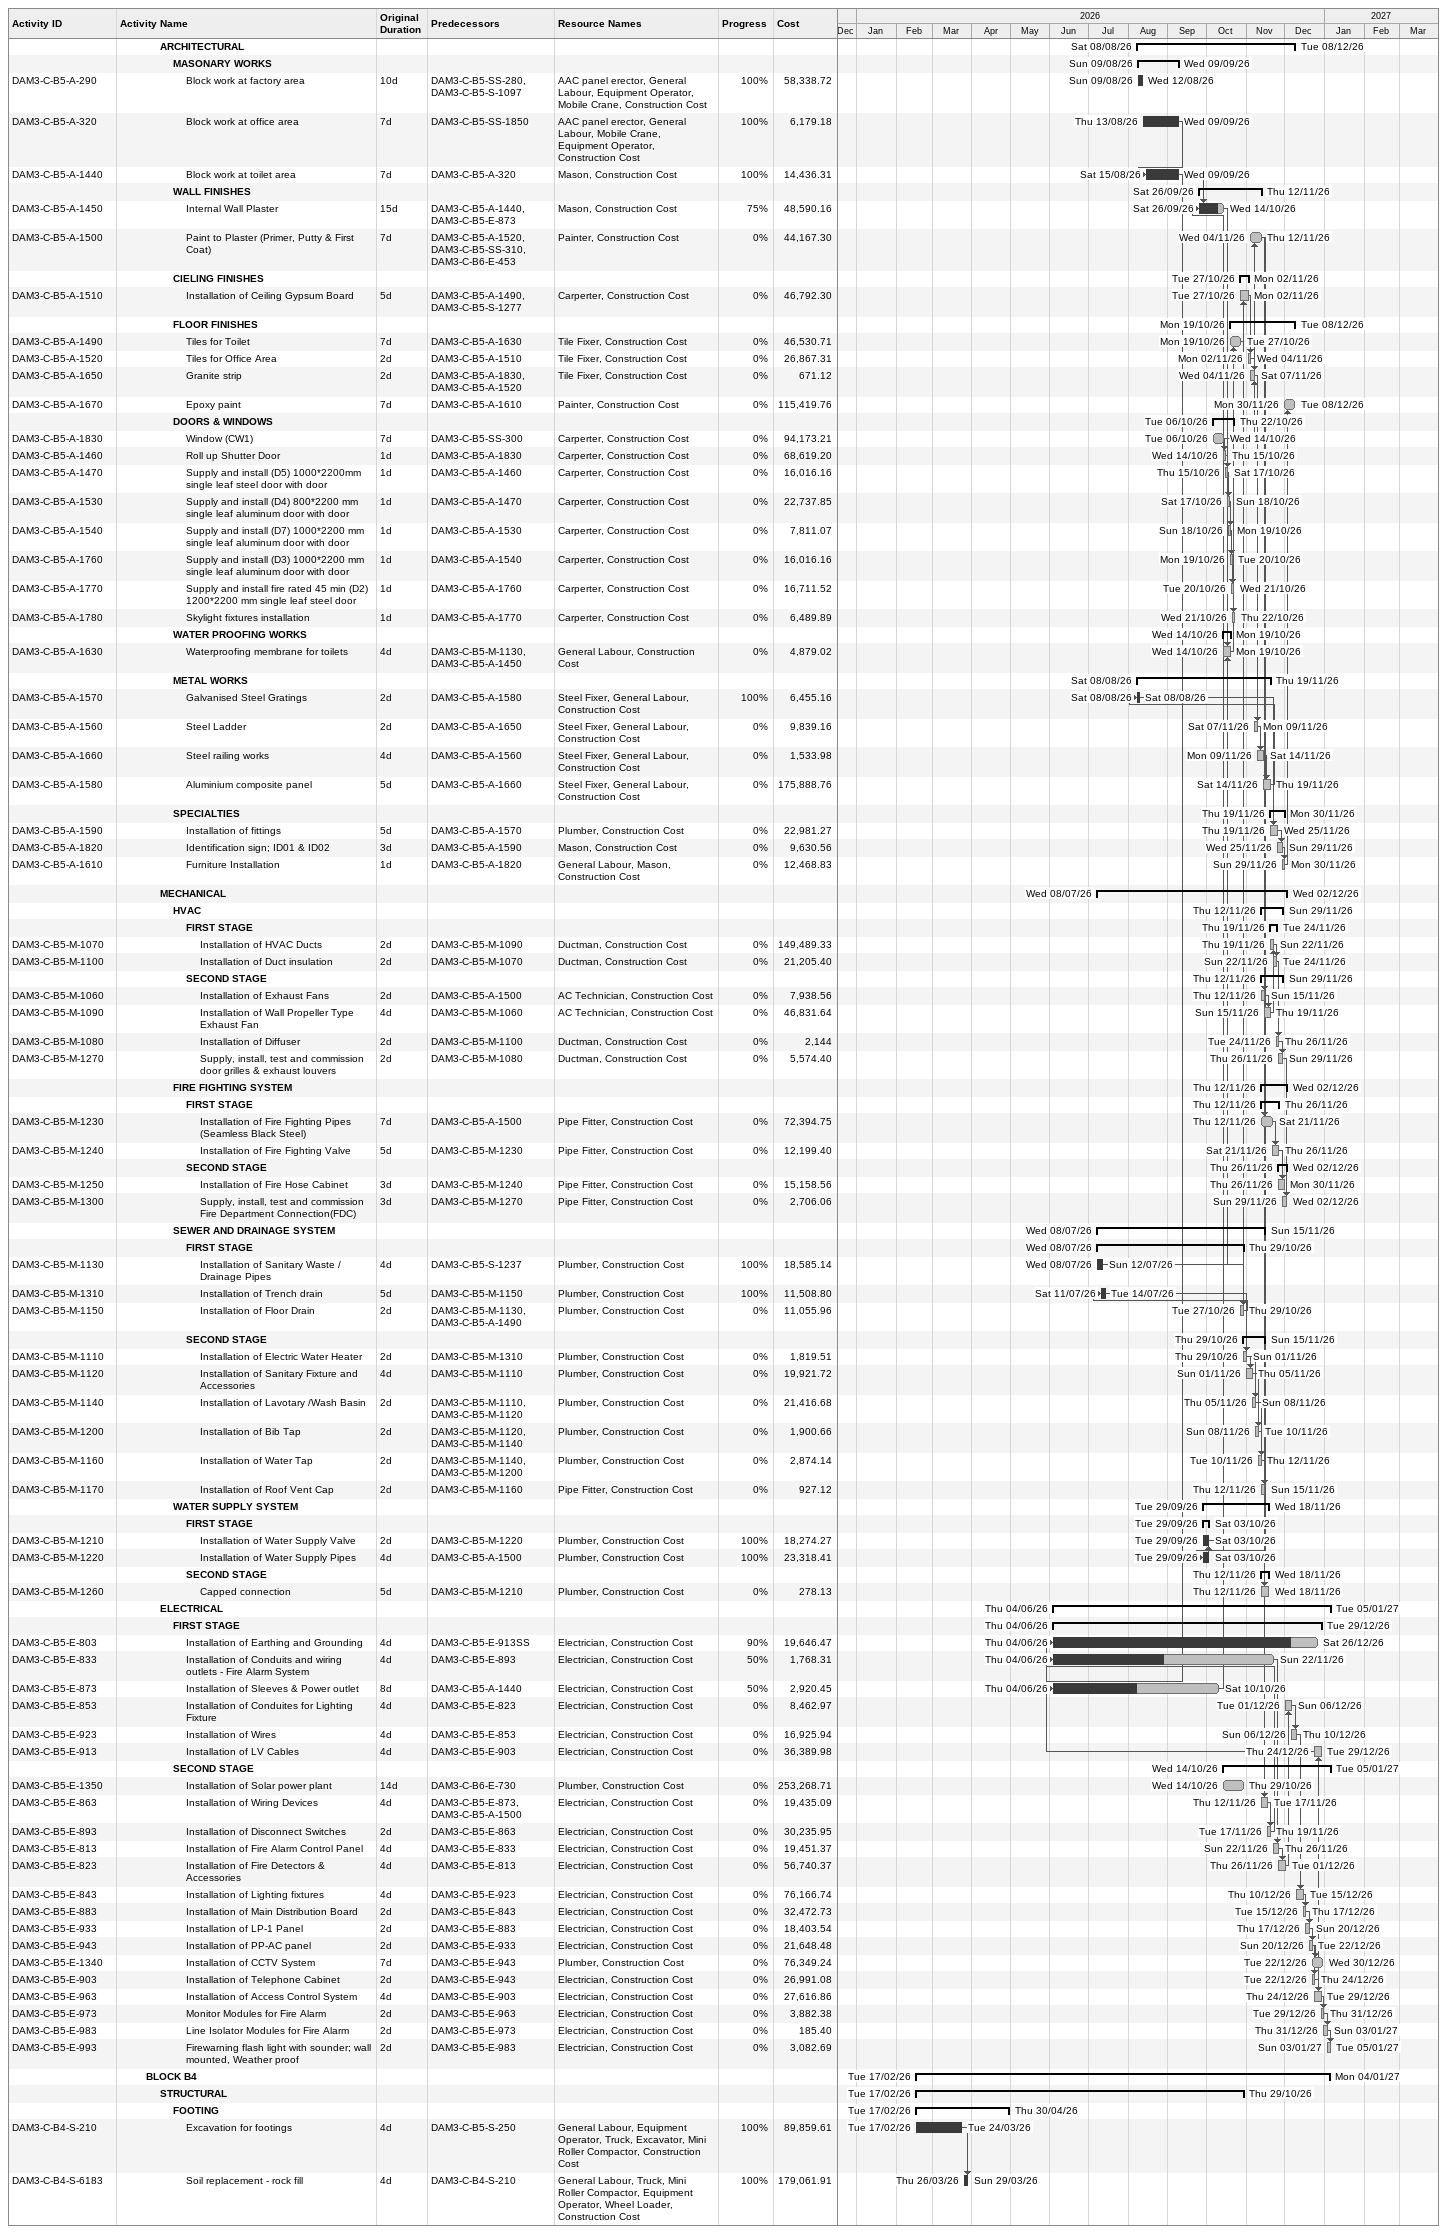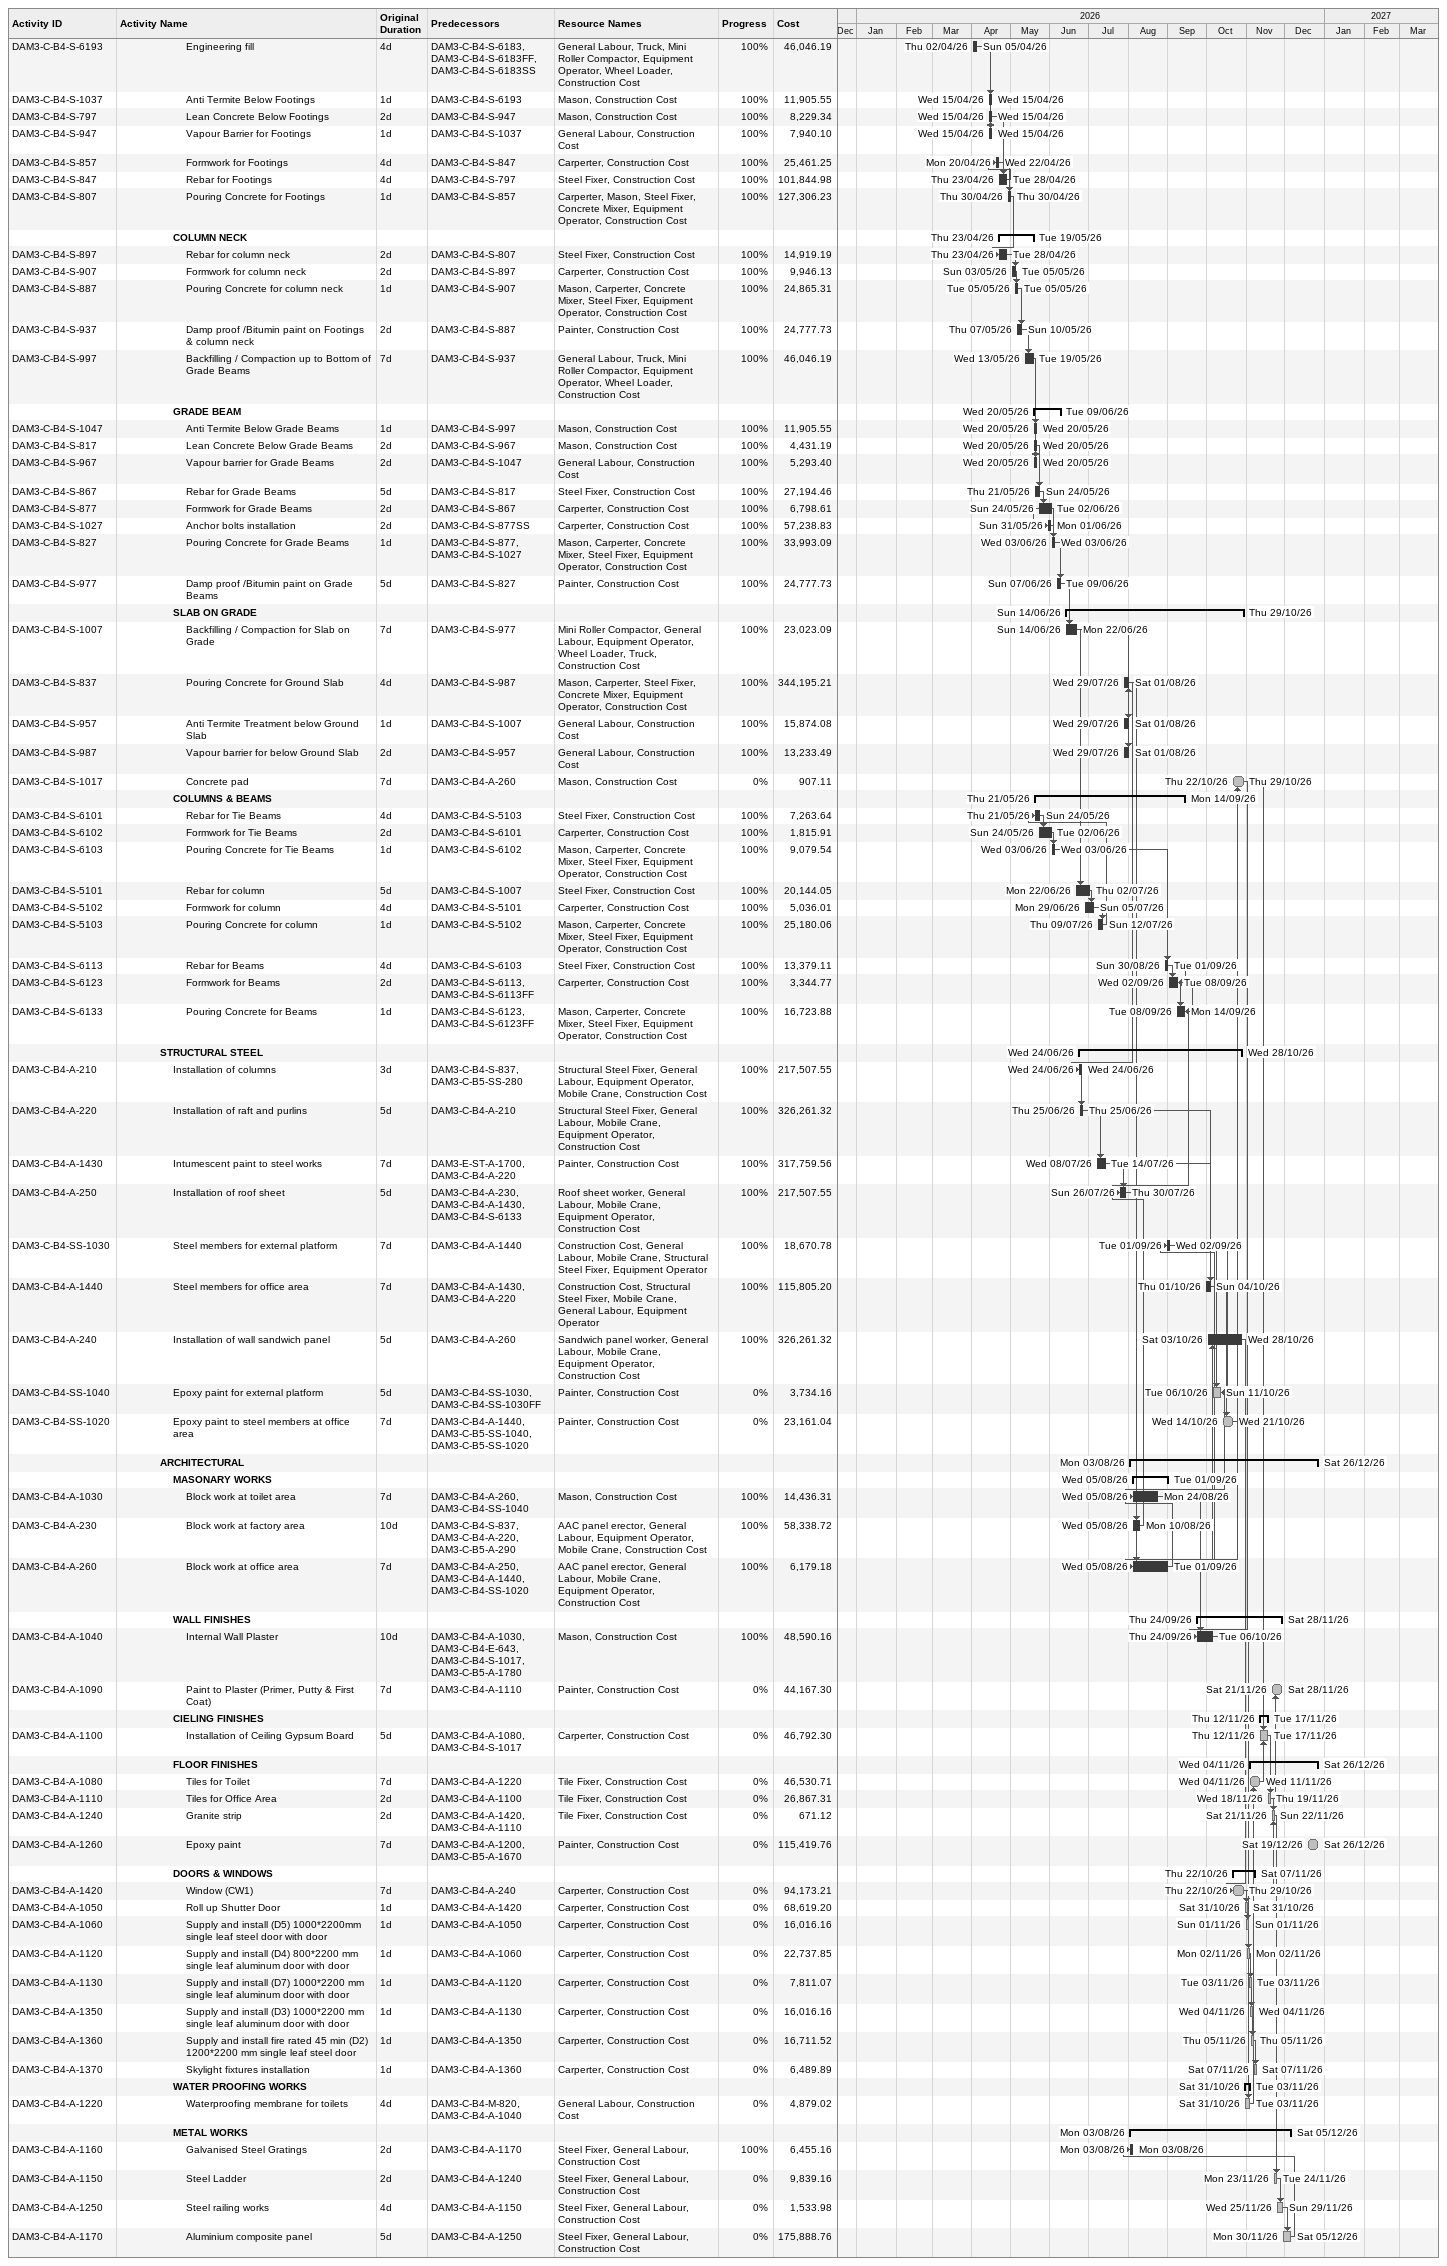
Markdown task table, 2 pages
| ID | Level | Task | Original duration | Start | Finish | Predecessors | Resources | % complete | Cost |
|---|---|---|---|---|---|---|---|---|---|
|  | 4 | **ARCHITECTURAL** |  | 2026-08-08 | 2026-12-08 |  |  |  |  |
|  | 5 | **MASONARY WORKS** |  | 2026-08-09 | 2026-09-09 |  |  |  |  |
| DAM3-C-B5-A-290 | 6 | Block work at factory area | 10d | 2026-08-09 | 2026-08-12 | DAM3-C-B5-SS-280, DAM3-C-B5-S-1097 | AAC panel erector, General Labour, Equipment Operator, Mobile Crane, Construction Cost | 100 | 58338.72 |
| DAM3-C-B5-A-320 | 6 | Block work at office area | 7d | 2026-08-13 | 2026-09-09 | DAM3-C-B5-SS-1850 | AAC panel erector, General Labour, Mobile Crane, Equipment Operator, Construction Cost | 100 | 6179.18 |
| DAM3-C-B5-A-1440 | 6 | Block work at toilet area | 7d | 2026-08-15 | 2026-09-09 | DAM3-C-B5-A-320 | Mason, Construction Cost | 100 | 14436.31 |
|  | 5 | **WALL FINISHES** |  | 2026-09-26 | 2026-11-12 |  |  |  |  |
| DAM3-C-B5-A-1450 | 6 | Internal Wall Plaster | 15d | 2026-09-26 | 2026-10-14 | DAM3-C-B5-A-1440, DAM3-C-B5-E-873 | Mason, Construction Cost | 75 | 48590.16 |
| DAM3-C-B5-A-1500 | 6 | Paint to Plaster (Primer, Putty & First Coat) | 7d | 2026-11-04 | 2026-11-12 | DAM3-C-B5-A-1520, DAM3-C-B5-SS-310, DAM3-C-B6-E-453 | Painter, Construction Cost | 0 | 44167.30 |
|  | 5 | **CIELING FINISHES** |  | 2026-10-27 | 2026-11-02 |  |  |  |  |
| DAM3-C-B5-A-1510 | 6 | Installation of Ceiling Gypsum Board | 5d | 2026-10-27 | 2026-11-02 | DAM3-C-B5-A-1490, DAM3-C-B5-S-1277 | Carperter, Construction Cost | 0 | 46792.30 |
|  | 5 | **FLOOR FINISHES** |  | 2026-10-19 | 2026-12-08 |  |  |  |  |
| DAM3-C-B5-A-1490 | 6 | Tiles for Toilet | 7d | 2026-10-19 | 2026-10-27 | DAM3-C-B5-A-1630 | Tile Fixer, Construction Cost | 0 | 46530.71 |
| DAM3-C-B5-A-1520 | 6 | Tiles for Office Area | 2d | 2026-11-02 | 2026-11-04 | DAM3-C-B5-A-1510 | Tile Fixer, Construction Cost | 0 | 26867.31 |
| DAM3-C-B5-A-1650 | 6 | Granite strip | 2d | 2026-11-04 | 2026-11-07 | DAM3-C-B5-A-1830, DAM3-C-B5-A-1520 | Tile Fixer, Construction Cost | 0 | 671.12 |
| DAM3-C-B5-A-1670 | 6 | Epoxy paint | 7d | 2026-11-30 | 2026-12-08 | DAM3-C-B5-A-1610 | Painter, Construction Cost | 0 | 115419.76 |
|  | 5 | **DOORS & WINDOWS** |  | 2026-10-06 | 2026-10-22 |  |  |  |  |
| DAM3-C-B5-A-1830 | 6 | Window (CW1) | 7d | 2026-10-06 | 2026-10-14 | DAM3-C-B5-SS-300 | Carperter, Construction Cost | 0 | 94173.21 |
| DAM3-C-B5-A-1460 | 6 | Roll up Shutter Door | 1d | 2026-10-14 | 2026-10-15 | DAM3-C-B5-A-1830 | Carperter, Construction Cost | 0 | 68619.20 |
| DAM3-C-B5-A-1470 | 6 | Supply and install (D5) 1000*2200mm single leaf steel door with door | 1d | 2026-10-15 | 2026-10-17 | DAM3-C-B5-A-1460 | Carperter, Construction Cost | 0 | 16016.16 |
| DAM3-C-B5-A-1530 | 6 | Supply and install (D4) 800*2200 mm single leaf aluminum door with door | 1d | 2026-10-17 | 2026-10-18 | DAM3-C-B5-A-1470 | Carperter, Construction Cost | 0 | 22737.85 |
| DAM3-C-B5-A-1540 | 6 | Supply and install (D7) 1000*2200 mm single leaf aluminum door with door | 1d | 2026-10-18 | 2026-10-19 | DAM3-C-B5-A-1530 | Carperter, Construction Cost | 0 | 7811.07 |
| DAM3-C-B5-A-1760 | 6 | Supply and install (D3) 1000*2200 mm single leaf aluminum door with door | 1d | 2026-10-19 | 2026-10-20 | DAM3-C-B5-A-1540 | Carperter, Construction Cost | 0 | 16016.16 |
| DAM3-C-B5-A-1770 | 6 | Supply and install fire rated 45 min (D2) 1200*2200 mm single leaf steel door | 1d | 2026-10-20 | 2026-10-21 | DAM3-C-B5-A-1760 | Carperter, Construction Cost | 0 | 16711.52 |
| DAM3-C-B5-A-1780 | 6 | Skylight fixtures installation | 1d | 2026-10-21 | 2026-10-22 | DAM3-C-B5-A-1770 | Carperter, Construction Cost | 0 | 6489.89 |
|  | 5 | **WATER PROOFING WORKS** |  | 2026-10-14 | 2026-10-19 |  |  |  |  |
| DAM3-C-B5-A-1630 | 6 | Waterproofing membrane for toilets | 4d | 2026-10-14 | 2026-10-19 | DAM3-C-B5-M-1130, DAM3-C-B5-A-1450 | General Labour, Construction Cost | 0 | 4879.02 |
|  | 5 | **METAL WORKS** |  | 2026-08-08 | 2026-11-19 |  |  |  |  |
| DAM3-C-B5-A-1570 | 6 | Galvanised Steel Gratings | 2d | 2026-08-08 | 2026-08-08 | DAM3-C-B5-A-1580 | Steel Fixer, General Labour, Construction Cost | 100 | 6455.16 |
| DAM3-C-B5-A-1560 | 6 | Steel Ladder | 2d | 2026-11-07 | 2026-11-09 | DAM3-C-B5-A-1650 | Steel Fixer, General Labour, Construction Cost | 0 | 9839.16 |
| DAM3-C-B5-A-1660 | 6 | Steel railing works | 4d | 2026-11-09 | 2026-11-14 | DAM3-C-B5-A-1560 | Steel Fixer, General Labour, Construction Cost | 0 | 1533.98 |
| DAM3-C-B5-A-1580 | 6 | Aluminium composite panel | 5d | 2026-11-14 | 2026-11-19 | DAM3-C-B5-A-1660 | Steel Fixer, General Labour, Construction Cost | 0 | 175888.76 |
|  | 5 | **SPECIALTIES** |  | 2026-11-19 | 2026-11-30 |  |  |  |  |
| DAM3-C-B5-A-1590 | 6 | Installation of fittings | 5d | 2026-11-19 | 2026-11-25 | DAM3-C-B5-A-1570 | Plumber, Construction Cost | 0 | 22981.27 |
| DAM3-C-B5-A-1820 | 6 | Identification sign; ID01 & ID02 | 3d | 2026-11-25 | 2026-11-29 | DAM3-C-B5-A-1590 | Mason, Construction Cost | 0 | 9630.56 |
| DAM3-C-B5-A-1610 | 6 | Furniture Installation | 1d | 2026-11-29 | 2026-11-30 | DAM3-C-B5-A-1820 | General Labour, Mason, Construction Cost | 0 | 12468.83 |
|  | 4 | **MECHANICAL** |  | 2026-07-08 | 2026-12-02 |  |  |  |  |
|  | 5 | **HVAC** |  | 2026-11-12 | 2026-11-29 |  |  |  |  |
|  | 6 | **FIRST STAGE** |  | 2026-11-19 | 2026-11-24 |  |  |  |  |
| DAM3-C-B5-M-1070 | 7 | Installation of HVAC Ducts | 2d | 2026-11-19 | 2026-11-22 | DAM3-C-B5-M-1090 | Ductman, Construction Cost | 0 | 149489.33 |
| DAM3-C-B5-M-1100 | 7 | Installation of Duct insulation | 2d | 2026-11-22 | 2026-11-24 | DAM3-C-B5-M-1070 | Ductman, Construction Cost | 0 | 21205.40 |
|  | 6 | **SECOND STAGE** |  | 2026-11-12 | 2026-11-29 |  |  |  |  |
| DAM3-C-B5-M-1060 | 7 | Installation of Exhaust Fans | 2d | 2026-11-12 | 2026-11-15 | DAM3-C-B5-A-1500 | AC Technician, Construction Cost | 0 | 7938.56 |
| DAM3-C-B5-M-1090 | 7 | Installation of Wall Propeller Type Exhaust Fan | 4d | 2026-11-15 | 2026-11-19 | DAM3-C-B5-M-1060 | AC Technician, Construction Cost | 0 | 46831.64 |
| DAM3-C-B5-M-1080 | 7 | Installation of Diffuser | 2d | 2026-11-24 | 2026-11-26 | DAM3-C-B5-M-1100 | Ductman, Construction Cost | 0 | 2144 |
| DAM3-C-B5-M-1270 | 7 | Supply, install, test and commission door grilles & exhaust louvers | 2d | 2026-11-26 | 2026-11-29 | DAM3-C-B5-M-1080 | Ductman, Construction Cost | 0 | 5574.40 |
|  | 5 | **FIRE FIGHTING SYSTEM** |  | 2026-11-12 | 2026-12-02 |  |  |  |  |
|  | 6 | **FIRST STAGE** |  | 2026-11-12 | 2026-11-26 |  |  |  |  |
| DAM3-C-B5-M-1230 | 7 | Installation of Fire Fighting Pipes (Seamless Black Steel) | 7d | 2026-11-12 | 2026-11-21 | DAM3-C-B5-A-1500 | Pipe Fitter, Construction Cost | 0 | 72394.75 |
| DAM3-C-B5-M-1240 | 7 | Installation of Fire Fighting Valve | 5d | 2026-11-21 | 2026-11-26 | DAM3-C-B5-M-1230 | Pipe Fitter, Construction Cost | 0 | 12199.40 |
|  | 6 | **SECOND STAGE** |  | 2026-11-26 | 2026-12-02 |  |  |  |  |
| DAM3-C-B5-M-1250 | 7 | Installation of Fire Hose Cabinet | 3d | 2026-11-26 | 2026-11-30 | DAM3-C-B5-M-1240 | Pipe Fitter, Construction Cost | 0 | 15158.56 |
| DAM3-C-B5-M-1300 | 7 | Supply, install, test and commission Fire Department Connection(FDC) | 3d | 2026-11-29 | 2026-12-02 | DAM3-C-B5-M-1270 | Pipe Fitter, Construction Cost | 0 | 2706.06 |
|  | 5 | **SEWER AND DRAINAGE SYSTEM** |  | 2026-07-08 | 2026-11-15 |  |  |  |  |
|  | 6 | **FIRST STAGE** |  | 2026-07-08 | 2026-10-29 |  |  |  |  |
| DAM3-C-B5-M-1130 | 7 | Installation of Sanitary Waste / Drainage Pipes | 4d | 2026-07-08 | 2026-07-12 | DAM3-C-B5-S-1237 | Plumber, Construction Cost | 100 | 18585.14 |
| DAM3-C-B5-M-1310 | 7 | Installation of Trench drain | 5d | 2026-07-11 | 2026-07-14 | DAM3-C-B5-M-1150 | Plumber, Construction Cost | 100 | 11508.80 |
| DAM3-C-B5-M-1150 | 7 | Installation of Floor Drain | 2d | 2026-10-27 | 2026-10-29 | DAM3-C-B5-M-1130, DAM3-C-B5-A-1490 | Plumber, Construction Cost | 0 | 11055.96 |
|  | 6 | **SECOND STAGE** |  | 2026-10-29 | 2026-11-15 |  |  |  |  |
| DAM3-C-B5-M-1110 | 7 | Installation of Electric Water Heater | 2d | 2026-10-29 | 2026-11-01 | DAM3-C-B5-M-1310 | Plumber, Construction Cost | 0 | 1819.51 |
| DAM3-C-B5-M-1120 | 7 | Installation of Sanitary Fixture and Accessories | 4d | 2026-11-01 | 2026-11-05 | DAM3-C-B5-M-1110 | Plumber, Construction Cost | 0 | 19921.72 |
| DAM3-C-B5-M-1140 | 7 | Installation of Lavotary /Wash Basin | 2d | 2026-11-05 | 2026-11-08 | DAM3-C-B5-M-1110, DAM3-C-B5-M-1120 | Plumber, Construction Cost | 0 | 21416.68 |
| DAM3-C-B5-M-1200 | 7 | Installation of Bib Tap | 2d | 2026-11-08 | 2026-11-10 | DAM3-C-B5-M-1120, DAM3-C-B5-M-1140 | Plumber, Construction Cost | 0 | 1900.66 |
| DAM3-C-B5-M-1160 | 7 | Installation of Water Tap | 2d | 2026-11-10 | 2026-11-12 | DAM3-C-B5-M-1140, DAM3-C-B5-M-1200 | Plumber, Construction Cost | 0 | 2874.14 |
| DAM3-C-B5-M-1170 | 7 | Installation of Roof Vent Cap | 2d | 2026-11-12 | 2026-11-15 | DAM3-C-B5-M-1160 | Pipe Fitter, Construction Cost | 0 | 927.12 |
|  | 5 | **WATER SUPPLY SYSTEM** |  | 2026-09-29 | 2026-11-18 |  |  |  |  |
|  | 6 | **FIRST STAGE** |  | 2026-09-29 | 2026-10-03 |  |  |  |  |
| DAM3-C-B5-M-1210 | 7 | Installation of Water Supply Valve | 2d | 2026-09-29 | 2026-10-03 | DAM3-C-B5-M-1220 | Plumber, Construction Cost | 100 | 18274.27 |
| DAM3-C-B5-M-1220 | 7 | Installation of Water Supply Pipes | 4d | 2026-09-29 | 2026-10-03 | DAM3-C-B5-A-1500 | Plumber, Construction Cost | 100 | 23318.41 |
|  | 6 | **SECOND STAGE** |  | 2026-11-12 | 2026-11-18 |  |  |  |  |
| DAM3-C-B5-M-1260 | 7 | Capped connection | 5d | 2026-11-12 | 2026-11-18 | DAM3-C-B5-M-1210 | Plumber, Construction Cost | 0 | 278.13 |
|  | 4 | **ELECTRICAL** |  | 2026-06-04 | 2027-01-05 |  |  |  |  |
|  | 5 | **FIRST STAGE** |  | 2026-06-04 | 2026-12-29 |  |  |  |  |
| DAM3-C-B5-E-803 | 6 | Installation of Earthing and Grounding | 4d | 2026-06-04 | 2026-12-26 | DAM3-C-B5-E-913SS | Electrician, Construction Cost | 90 | 19646.47 |
| DAM3-C-B5-E-833 | 6 | Installation of Conduits and wiring outlets - Fire Alarm System | 4d | 2026-06-04 | 2026-11-22 | DAM3-C-B5-E-893 | Electrician, Construction Cost | 50 | 1768.31 |
| DAM3-C-B5-E-873 | 6 | Installation of Sleeves & Power outlet | 8d | 2026-06-04 | 2026-10-10 | DAM3-C-B5-A-1440 | Electrician, Construction Cost | 50 | 2920.45 |
| DAM3-C-B5-E-853 | 6 | Installation of Conduites for Lighting Fixture | 4d | 2026-12-01 | 2026-12-06 | DAM3-C-B5-E-823 | Electrician, Construction Cost | 0 | 8462.97 |
| DAM3-C-B5-E-923 | 6 | Installation of Wires | 4d | 2026-12-06 | 2026-12-10 | DAM3-C-B5-E-853 | Electrician, Construction Cost | 0 | 16925.94 |
| DAM3-C-B5-E-913 | 6 | Installation of LV Cables | 4d | 2026-12-24 | 2026-12-29 | DAM3-C-B5-E-903 | Electrician, Construction Cost | 0 | 36389.98 |
|  | 5 | **SECOND STAGE** |  | 2026-10-14 | 2027-01-05 |  |  |  |  |
| DAM3-C-B5-E-1350 | 6 | Installation of Solar power plant | 14d | 2026-10-14 | 2026-10-29 | DAM3-C-B6-E-730 | Plumber, Construction Cost | 0 | 253268.71 |
| DAM3-C-B5-E-863 | 6 | Installation of Wiring Devices | 4d | 2026-11-12 | 2026-11-17 | DAM3-C-B5-E-873, DAM3-C-B5-A-1500 | Electrician, Construction Cost | 0 | 19435.09 |
| DAM3-C-B5-E-893 | 6 | Installation of Disconnect Switches | 2d | 2026-11-17 | 2026-11-19 | DAM3-C-B5-E-863 | Electrician, Construction Cost | 0 | 30235.95 |
| DAM3-C-B5-E-813 | 6 | Installation of Fire Alarm Control Panel | 4d | 2026-11-22 | 2026-11-26 | DAM3-C-B5-E-833 | Electrician, Construction Cost | 0 | 19451.37 |
| DAM3-C-B5-E-823 | 6 | Installation of Fire Detectors & Accessories | 4d | 2026-11-26 | 2026-12-01 | DAM3-C-B5-E-813 | Electrician, Construction Cost | 0 | 56740.37 |
| DAM3-C-B5-E-843 | 6 | Installation of Lighting fixtures | 4d | 2026-12-10 | 2026-12-15 | DAM3-C-B5-E-923 | Electrician, Construction Cost | 0 | 76166.74 |
| DAM3-C-B5-E-883 | 6 | Installation of Main Distribution Board | 2d | 2026-12-15 | 2026-12-17 | DAM3-C-B5-E-843 | Electrician, Construction Cost | 0 | 32472.73 |
| DAM3-C-B5-E-933 | 6 | Installation of LP-1 Panel | 2d | 2026-12-17 | 2026-12-20 | DAM3-C-B5-E-883 | Electrician, Construction Cost | 0 | 18403.54 |
| DAM3-C-B5-E-943 | 6 | Installation of PP-AC panel | 2d | 2026-12-20 | 2026-12-22 | DAM3-C-B5-E-933 | Electrician, Construction Cost | 0 | 21648.48 |
| DAM3-C-B5-E-1340 | 6 | Installation of CCTV System | 7d | 2026-12-22 | 2026-12-30 | DAM3-C-B5-E-943 | Plumber, Construction Cost | 0 | 76349.24 |
| DAM3-C-B5-E-903 | 6 | Installation of Telephone Cabinet | 2d | 2026-12-22 | 2026-12-24 | DAM3-C-B5-E-943 | Electrician, Construction Cost | 0 | 26991.08 |
| DAM3-C-B5-E-963 | 6 | Installation of Access Control System | 4d | 2026-12-24 | 2026-12-29 | DAM3-C-B5-E-903 | Electrician, Construction Cost | 0 | 27616.86 |
| DAM3-C-B5-E-973 | 6 | Monitor Modules for Fire Alarm | 2d | 2026-12-29 | 2026-12-31 | DAM3-C-B5-E-963 | Electrician, Construction Cost | 0 | 3882.38 |
| DAM3-C-B5-E-983 | 6 | Line Isolator Modules for Fire Alarm | 2d | 2026-12-31 | 2027-01-03 | DAM3-C-B5-E-973 | Electrician, Construction Cost | 0 | 185.40 |
| DAM3-C-B5-E-993 | 6 | Firewarning flash light with sounder; wall mounted, Weather proof | 2d | 2027-01-03 | 2027-01-05 | DAM3-C-B5-E-983 | Electrician, Construction Cost | 0 | 3082.69 |
|  | 3 | **BLOCK B4** |  | 2026-02-17 | 2027-01-04 |  |  |  |  |
|  | 4 | **STRUCTURAL** |  | 2026-02-17 | 2026-10-29 |  |  |  |  |
|  | 5 | **FOOTING** |  | 2026-02-17 | 2026-04-30 |  |  |  |  |
| DAM3-C-B4-S-210 | 6 | Excavation for footings | 4d | 2026-02-17 | 2026-03-24 | DAM3-C-B5-S-250 | General Labour, Equipment Operator, Truck, Excavator, Mini Roller Compactor, Construction Cost | 100 | 89859.61 |
| DAM3-C-B4-S-6183 | 6 | Soil replacement - rock fill | 4d | 2026-03-26 | 2026-03-29 | DAM3-C-B4-S-210 | General Labour, Truck, Mini Roller Compactor, Equipment Operator, Wheel Loader, Construction Cost | 100 | 179061.91 |
| DAM3-C-B4-S-6193 | 6 | Engineering fill | 4d | 2026-04-02 | 2026-04-05 | DAM3-C-B4-S-6183, DAM3-C-B4-S-6183FF, DAM3-C-B4-S-6183SS | General Labour, Truck, Mini Roller Compactor, Equipment Operator, Wheel Loader, Construction Cost | 100 | 46046.19 |
| DAM3-C-B4-S-1037 | 6 | Anti Termite Below Footings | 1d | 2026-04-15 | 2026-04-15 | DAM3-C-B4-S-6193 | Mason, Construction Cost | 100 | 11905.55 |
| DAM3-C-B4-S-797 | 6 | Lean Concrete Below Footings | 2d | 2026-04-15 | 2026-04-15 | DAM3-C-B4-S-947 | Mason, Construction Cost | 100 | 8229.34 |
| DAM3-C-B4-S-947 | 6 | Vapour Barrier for Footings | 1d | 2026-04-15 | 2026-04-15 | DAM3-C-B4-S-1037 | General Labour, Construction Cost | 100 | 7940.10 |
| DAM3-C-B4-S-857 | 6 | Formwork for Footings | 4d | 2026-04-20 | 2026-04-22 | DAM3-C-B4-S-847 | Carperter, Construction Cost | 100 | 25461.25 |
| DAM3-C-B4-S-847 | 6 | Rebar for Footings | 4d | 2026-04-23 | 2026-04-28 | DAM3-C-B4-S-797 | Steel Fixer, Construction Cost | 100 | 101844.98 |
| DAM3-C-B4-S-807 | 6 | Pouring Concrete for Footings | 1d | 2026-04-30 | 2026-04-30 | DAM3-C-B4-S-857 | Carperter, Mason, Steel Fixer, Concrete Mixer, Equipment Operator, Construction Cost | 100 | 127306.23 |
|  | 5 | **COLUMN NECK** |  | 2026-04-23 | 2026-05-19 |  |  |  |  |
| DAM3-C-B4-S-897 | 6 | Rebar for column neck | 2d | 2026-04-23 | 2026-04-28 | DAM3-C-B4-S-807 | Steel Fixer, Construction Cost | 100 | 14919.19 |
| DAM3-C-B4-S-907 | 6 | Formwork for column neck | 2d | 2026-05-03 | 2026-05-05 | DAM3-C-B4-S-897 | Carperter, Construction Cost | 100 | 9946.13 |
| DAM3-C-B4-S-887 | 6 | Pouring Concrete for column neck | 1d | 2026-05-05 | 2026-05-05 | DAM3-C-B4-S-907 | Mason, Carperter, Concrete Mixer, Steel Fixer, Equipment Operator, Construction Cost | 100 | 24865.31 |
| DAM3-C-B4-S-937 | 6 | Damp proof /Bitumin paint on Footings & column neck | 2d | 2026-05-07 | 2026-05-10 | DAM3-C-B4-S-887 | Painter, Construction Cost | 100 | 24777.73 |
| DAM3-C-B4-S-997 | 6 | Backfilling / Compaction up to Bottom of Grade Beams | 7d | 2026-05-13 | 2026-05-19 | DAM3-C-B4-S-937 | General Labour, Truck, Mini Roller Compactor, Equipment Operator, Wheel Loader, Construction Cost | 100 | 46046.19 |
|  | 5 | **GRADE BEAM** |  | 2026-05-20 | 2026-06-09 |  |  |  |  |
| DAM3-C-B4-S-1047 | 6 | Anti Termite Below Grade Beams | 1d | 2026-05-20 | 2026-05-20 | DAM3-C-B4-S-997 | Mason, Construction Cost | 100 | 11905.55 |
| DAM3-C-B4-S-817 | 6 | Lean Concrete Below Grade Beams | 2d | 2026-05-20 | 2026-05-20 | DAM3-C-B4-S-967 | Mason, Construction Cost | 100 | 4431.19 |
| DAM3-C-B4-S-967 | 6 | Vapour barrier for Grade Beams | 2d | 2026-05-20 | 2026-05-20 | DAM3-C-B4-S-1047 | General Labour, Construction Cost | 100 | 5293.40 |
| DAM3-C-B4-S-867 | 6 | Rebar for Grade Beams | 5d | 2026-05-21 | 2026-05-24 | DAM3-C-B4-S-817 | Steel Fixer, Construction Cost | 100 | 27194.46 |
| DAM3-C-B4-S-877 | 6 | Formwork for Grade Beams | 2d | 2026-05-24 | 2026-06-02 | DAM3-C-B4-S-867 | Carperter, Construction Cost | 100 | 6798.61 |
| DAM3-C-B4-S-1027 | 6 | Anchor bolts installation | 2d | 2026-05-31 | 2026-06-01 | DAM3-C-B4-S-877SS | Carperter, Construction Cost | 100 | 57238.83 |
| DAM3-C-B4-S-827 | 6 | Pouring Concrete for Grade Beams | 1d | 2026-06-03 | 2026-06-03 | DAM3-C-B4-S-877, DAM3-C-B4-S-1027 | Mason, Carperter, Concrete Mixer, Steel Fixer, Equipment Operator, Construction Cost | 100 | 33993.09 |
| DAM3-C-B4-S-977 | 6 | Damp proof /Bitumin paint on Grade Beams | 5d | 2026-06-07 | 2026-06-09 | DAM3-C-B4-S-827 | Painter, Construction Cost | 100 | 24777.73 |
|  | 5 | **SLAB ON GRADE** |  | 2026-06-14 | 2026-10-29 |  |  |  |  |
| DAM3-C-B4-S-1007 | 6 | Backfilling / Compaction for Slab on Grade | 7d | 2026-06-14 | 2026-06-22 | DAM3-C-B4-S-977 | Mini Roller Compactor, General Labour, Equipment Operator, Wheel Loader, Truck, Construction Cost | 100 | 23023.09 |
| DAM3-C-B4-S-837 | 6 | Pouring Concrete for Ground Slab | 4d | 2026-07-29 | 2026-08-01 | DAM3-C-B4-S-987 | Mason, Carperter, Steel Fixer, Concrete Mixer, Equipment Operator, Construction Cost | 100 | 344195.21 |
| DAM3-C-B4-S-957 | 6 | Anti Termite Treatment below Ground Slab | 1d | 2026-07-29 | 2026-08-01 | DAM3-C-B4-S-1007 | General Labour, Construction Cost | 100 | 15874.08 |
| DAM3-C-B4-S-987 | 6 | Vapour barrier for below Ground Slab | 2d | 2026-07-29 | 2026-08-01 | DAM3-C-B4-S-957 | General Labour, Construction Cost | 100 | 13233.49 |
| DAM3-C-B4-S-1017 | 6 | Concrete pad | 7d | 2026-10-22 | 2026-10-29 | DAM3-C-B4-A-260 | Mason, Construction Cost | 0 | 907.11 |
|  | 5 | **COLUMNS & BEAMS** |  | 2026-05-21 | 2026-09-14 |  |  |  |  |
| DAM3-C-B4-S-6101 | 6 | Rebar for Tie Beams | 4d | 2026-05-21 | 2026-05-24 | DAM3-C-B4-S-5103 | Steel Fixer, Construction Cost | 100 | 7263.64 |
| DAM3-C-B4-S-6102 | 6 | Formwork for Tie Beams | 2d | 2026-05-24 | 2026-06-02 | DAM3-C-B4-S-6101 | Carperter, Construction Cost | 100 | 1815.91 |
| DAM3-C-B4-S-6103 | 6 | Pouring Concrete for Tie Beams | 1d | 2026-06-03 | 2026-06-03 | DAM3-C-B4-S-6102 | Mason, Carperter, Concrete Mixer, Steel Fixer, Equipment Operator, Construction Cost | 100 | 9079.54 |
| DAM3-C-B4-S-5101 | 6 | Rebar for column | 5d | 2026-06-22 | 2026-07-02 | DAM3-C-B4-S-1007 | Steel Fixer, Construction Cost | 100 | 20144.05 |
| DAM3-C-B4-S-5102 | 6 | Formwork for column | 4d | 2026-06-29 | 2026-07-05 | DAM3-C-B4-S-5101 | Carperter, Construction Cost | 100 | 5036.01 |
| DAM3-C-B4-S-5103 | 6 | Pouring Concrete for column | 1d | 2026-07-09 | 2026-07-12 | DAM3-C-B4-S-5102 | Mason, Carperter, Concrete Mixer, Steel Fixer, Equipment Operator, Construction Cost | 100 | 25180.06 |
| DAM3-C-B4-S-6113 | 6 | Rebar for Beams | 4d | 2026-08-30 | 2026-09-01 | DAM3-C-B4-S-6103 | Steel Fixer, Construction Cost | 100 | 13379.11 |
| DAM3-C-B4-S-6123 | 6 | Formwork for Beams | 2d | 2026-09-02 | 2026-09-08 | DAM3-C-B4-S-6113, DAM3-C-B4-S-6113FF | Carperter, Construction Cost | 100 | 3344.77 |
| DAM3-C-B4-S-6133 | 6 | Pouring Concrete for Beams | 1d | 2026-09-08 | 2026-09-14 | DAM3-C-B4-S-6123, DAM3-C-B4-S-6123FF | Mason, Carperter, Concrete Mixer, Steel Fixer, Equipment Operator, Construction Cost | 100 | 16723.88 |
|  | 4 | **STRUCTURAL STEEL** |  | 2026-06-24 | 2026-10-28 |  |  |  |  |
| DAM3-C-B4-A-210 | 5 | Installation of columns | 3d | 2026-06-24 | 2026-06-24 | DAM3-C-B4-S-837, DAM3-C-B5-SS-280 | Structural Steel Fixer, General Labour, Equipment Operator, Mobile Crane, Construction Cost | 100 | 217507.55 |
| DAM3-C-B4-A-220 | 5 | Installation of raft and purlins | 5d | 2026-06-25 | 2026-06-25 | DAM3-C-B4-A-210 | Structural Steel Fixer, General Labour, Mobile Crane, Equipment Operator, Construction Cost | 100 | 326261.32 |
| DAM3-C-B4-A-1430 | 5 | Intumescent paint to steel works | 7d | 2026-07-08 | 2026-07-14 | DAM3-E-ST-A-1700, DAM3-C-B4-A-220 | Painter, Construction Cost | 100 | 317759.56 |
| DAM3-C-B4-A-250 | 5 | Installation of roof sheet | 5d | 2026-07-26 | 2026-07-30 | DAM3-C-B4-A-230, DAM3-C-B4-A-1430, DAM3-C-B4-S-6133 | Roof sheet worker, General Labour, Mobile Crane, Equipment Operator, Construction Cost | 100 | 217507.55 |
| DAM3-C-B4-SS-1030 | 5 | Steel members for external platform | 7d | 2026-09-01 | 2026-09-02 | DAM3-C-B4-A-1440 | Construction Cost, General Labour, Mobile Crane, Structural Steel Fixer, Equipment Operator | 100 | 18670.78 |
| DAM3-C-B4-A-1440 | 5 | Steel members for office area | 7d | 2026-10-01 | 2026-10-04 | DAM3-C-B4-A-1430, DAM3-C-B4-A-220 | Construction Cost, Structural Steel Fixer, Mobile Crane, General Labour, Equipment Operator | 100 | 115805.20 |
| DAM3-C-B4-A-240 | 5 | Installation of wall sandwich panel | 5d | 2026-10-03 | 2026-10-28 | DAM3-C-B4-A-260 | Sandwich panel worker, General Labour, Mobile Crane, Equipment Operator, Construction Cost | 100 | 326261.32 |
| DAM3-C-B4-SS-1040 | 5 | Epoxy paint for external platform | 5d | 2026-10-06 | 2026-10-11 | DAM3-C-B4-SS-1030, DAM3-C-B4-SS-1030FF | Painter, Construction Cost | 0 | 3734.16 |
| DAM3-C-B4-SS-1020 | 5 | Epoxy paint to steel members at office area | 7d | 2026-10-14 | 2026-10-21 | DAM3-C-B4-A-1440, DAM3-C-B5-SS-1040, DAM3-C-B5-SS-1020 | Painter, Construction Cost | 0 | 23161.04 |
|  | 4 | **ARCHITECTURAL** |  | 2026-08-03 | 2026-12-26 |  |  |  |  |
|  | 5 | **MASONARY WORKS** |  | 2026-08-05 | 2026-09-01 |  |  |  |  |
| DAM3-C-B4-A-1030 | 6 | Block work at toilet area | 7d | 2026-08-05 | 2026-08-24 | DAM3-C-B4-A-260, DAM3-C-B4-SS-1040 | Mason, Construction Cost | 100 | 14436.31 |
| DAM3-C-B4-A-230 | 6 | Block work at factory area | 10d | 2026-08-05 | 2026-08-10 | DAM3-C-B4-S-837, DAM3-C-B4-A-220, DAM3-C-B5-A-290 | AAC panel erector, General Labour, Equipment Operator, Mobile Crane, Construction Cost | 100 | 58338.72 |
| DAM3-C-B4-A-260 | 6 | Block work at office area | 7d | 2026-08-05 | 2026-09-01 | DAM3-C-B4-A-250, DAM3-C-B4-A-1440, DAM3-C-B4-SS-1020 | AAC panel erector, General Labour, Mobile Crane, Equipment Operator, Construction Cost | 100 | 6179.18 |
|  | 5 | **WALL FINISHES** |  | 2026-09-24 | 2026-11-28 |  |  |  |  |
| DAM3-C-B4-A-1040 | 6 | Internal Wall Plaster | 10d | 2026-09-24 | 2026-10-06 | DAM3-C-B4-A-1030, DAM3-C-B4-E-643, DAM3-C-B4-S-1017, DAM3-C-B5-A-1780 | Mason, Construction Cost | 100 | 48590.16 |
| DAM3-C-B4-A-1090 | 6 | Paint to Plaster (Primer, Putty & First Coat) | 7d | 2026-11-21 | 2026-11-28 | DAM3-C-B4-A-1110 | Painter, Construction Cost | 0 | 44167.30 |
|  | 5 | **CIELING FINISHES** |  | 2026-11-12 | 2026-11-17 |  |  |  |  |
| DAM3-C-B4-A-1100 | 6 | Installation of Ceiling Gypsum Board | 5d | 2026-11-12 | 2026-11-17 | DAM3-C-B4-A-1080, DAM3-C-B4-S-1017 | Carperter, Construction Cost | 0 | 46792.30 |
|  | 5 | **FLOOR FINISHES** |  | 2026-11-04 | 2026-12-26 |  |  |  |  |
| DAM3-C-B4-A-1080 | 6 | Tiles for Toilet | 7d | 2026-11-04 | 2026-11-11 | DAM3-C-B4-A-1220 | Tile Fixer, Construction Cost | 0 | 46530.71 |
| DAM3-C-B4-A-1110 | 6 | Tiles for Office Area | 2d | 2026-11-18 | 2026-11-19 | DAM3-C-B4-A-1100 | Tile Fixer, Construction Cost | 0 | 26867.31 |
| DAM3-C-B4-A-1240 | 6 | Granite strip | 2d | 2026-11-21 | 2026-11-22 | DAM3-C-B4-A-1420, DAM3-C-B4-A-1110 | Tile Fixer, Construction Cost | 0 | 671.12 |
| DAM3-C-B4-A-1260 | 6 | Epoxy paint | 7d | 2026-12-19 | 2026-12-26 | DAM3-C-B4-A-1200, DAM3-C-B5-A-1670 | Painter, Construction Cost | 0 | 115419.76 |
|  | 5 | **DOORS & WINDOWS** |  | 2026-10-22 | 2026-11-07 |  |  |  |  |
| DAM3-C-B4-A-1420 | 6 | Window (CW1) | 7d | 2026-10-22 | 2026-10-29 | DAM3-C-B4-A-240 | Carperter, Construction Cost | 0 | 94173.21 |
| DAM3-C-B4-A-1050 | 6 | Roll up Shutter Door | 1d | 2026-10-31 | 2026-10-31 | DAM3-C-B4-A-1420 | Carperter, Construction Cost | 0 | 68619.20 |
| DAM3-C-B4-A-1060 | 6 | Supply and install (D5) 1000*2200mm single leaf steel door with door | 1d | 2026-11-01 | 2026-11-01 | DAM3-C-B4-A-1050 | Carperter, Construction Cost | 0 | 16016.16 |
| DAM3-C-B4-A-1120 | 6 | Supply and install (D4) 800*2200 mm single leaf aluminum door with door | 1d | 2026-11-02 | 2026-11-02 | DAM3-C-B4-A-1060 | Carperter, Construction Cost | 0 | 22737.85 |
| DAM3-C-B4-A-1130 | 6 | Supply and install (D7) 1000*2200 mm single leaf aluminum door with door | 1d | 2026-11-03 | 2026-11-03 | DAM3-C-B4-A-1120 | Carperter, Construction Cost | 0 | 7811.07 |
| DAM3-C-B4-A-1350 | 6 | Supply and install (D3) 1000*2200 mm single leaf aluminum door with door | 1d | 2026-11-04 | 2026-11-04 | DAM3-C-B4-A-1130 | Carperter, Construction Cost | 0 | 16016.16 |
| DAM3-C-B4-A-1360 | 6 | Supply and install fire rated 45 min (D2) 1200*2200 mm single leaf steel door | 1d | 2026-11-05 | 2026-11-05 | DAM3-C-B4-A-1350 | Carperter, Construction Cost | 0 | 16711.52 |
| DAM3-C-B4-A-1370 | 6 | Skylight fixtures installation | 1d | 2026-11-07 | 2026-11-07 | DAM3-C-B4-A-1360 | Carperter, Construction Cost | 0 | 6489.89 |
|  | 5 | **WATER PROOFING WORKS** |  | 2026-10-31 | 2026-11-03 |  |  |  |  |
| DAM3-C-B4-A-1220 | 6 | Waterproofing membrane for toilets | 4d | 2026-10-31 | 2026-11-03 | DAM3-C-B4-M-820, DAM3-C-B4-A-1040 | General Labour, Construction Cost | 0 | 4879.02 |
|  | 5 | **METAL WORKS** |  | 2026-08-03 | 2026-12-05 |  |  |  |  |
| DAM3-C-B4-A-1160 | 6 | Galvanised Steel Gratings | 2d | 2026-08-03 | 2026-08-03 | DAM3-C-B4-A-1170 | Steel Fixer, General Labour, Construction Cost | 100 | 6455.16 |
| DAM3-C-B4-A-1150 | 6 | Steel Ladder | 2d | 2026-11-23 | 2026-11-24 | DAM3-C-B4-A-1240 | Steel Fixer, General Labour, Construction Cost | 0 | 9839.16 |
| DAM3-C-B4-A-1250 | 6 | Steel railing works | 4d | 2026-11-25 | 2026-11-29 | DAM3-C-B4-A-1150 | Steel Fixer, General Labour, Construction Cost | 0 | 1533.98 |
| DAM3-C-B4-A-1170 | 6 | Aluminium composite panel | 5d | 2026-11-30 | 2026-12-05 | DAM3-C-B4-A-1250 | Steel Fixer, General Labour, Construction Cost | 0 | 175888.76 |
